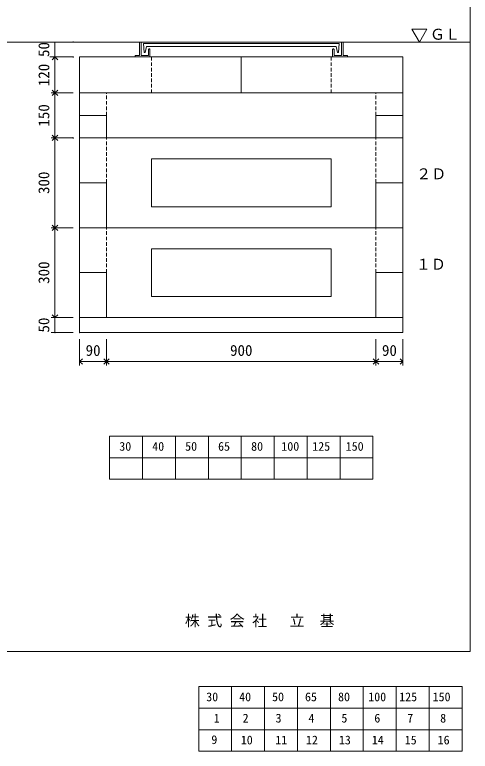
# Model space of a CAD drawing. Units: millimetres, scale not verified. Extents: x -4890 to 18490, y -2304 to 2304.
# Drawn here: x 3368 to 4890, y -2304 to 155 of the extents above; entities that cross this region are included whole.
import ezdxf
from ezdxf.enums import TextEntityAlignment as Align

# ---------------------------------------------------------------- set-up
doc = ezdxf.new("R2010")
doc.units = ezdxf.units.MM
doc.header["$LTSCALE"] = 10
doc.header["$PDMODE"] = 32
doc.header["$PDSIZE"] = 2
for name, pattern in [('DASHED1', [1.8, 1.2, -0.6]), ('USER2', [50.8, 31.75, -6.35, 6.35, -6.35]), ('USER5', [3.185, 0.01, -3.175])]:
    doc.linetypes.add(name, pattern=pattern)
for name, color, linetype, lineweight in [('0-1_Defpoints', 7, 'USER2', 5), ('0-2_waku', 7, 'Continuous', 18), ('0-3_gaikei', 7, 'Continuous', 18), ('0-4_kakure', 7, 'USER5', 18), ('0-5_sunpou', 7, 'Continuous', 5), ('0-8_uchigawa', 6, 'Continuous', 18), ('0-A_futa', 3, 'Continuous', 18), ('0-B_GL', 4, 'Continuous', 18), ('0-D_文字１', 7, 'Continuous', 18), ('1-4_文字２', 7, 'Continuous', 5)]:
    doc.layers.add(name, color=color, linetype=linetype, lineweight=lineweight)
doc.styles.add('ＭＳ ゴシック', font='')
doc.styles.get('ＭＳ ゴシック').set_extended_font_data('MS Gothic')

# ---------------------------------------------------------------- blocks, each defined once
blk = doc.blocks.new('_Open90')
at = {"layer": '0-5_sunpou'}
blk.add_line((0, 0), (-1, 0), dxfattribs=at)
blk.add_lwpolyline([(-0.5, 0.5), (0, 0), (-0.5, -0.5)], dxfattribs=at)
blk = doc.blocks.new('D94')
at = {"layer": '0-1_Defpoints'}
for p in [(5032.32, 1944.36), (4949.96, 1644.36), (5032.32, 1644.36)]:
    blk.add_point(p, dxfattribs=at)
at = {"layer": '0-5_sunpou'}
for p, q in [((5010.32, 1944.36), (4936.96, 1944.36)), ((4949.96, 1926.36), (4949.96, 1662.36)), ((5010.32, 1644.36), (4936.96, 1644.36))]:
    blk.add_line(p, q, dxfattribs=at)
at = {"layer": '0-5_sunpou', "xscale": 18, "yscale": 18}
for p, rotation in [((4949.96, 1944.36), 90), ((4949.96, 1644.36), 270)]:
    blk.add_blockref('_Open90', p, dxfattribs=dict(at, rotation=rotation))
at = {"layer": '0-5_sunpou', "style": 'ＭＳ ゴシック'}
blk.add_text('300', height=36.66, rotation=90, dxfattribs=at).set_placement((4941.96, 1756.86), align=Align.BOTTOM_LEFT)
blk = doc.blocks.new('D95')
at = {"layer": '0-1_Defpoints'}
for p in [(5032.32, 1644.36), (4949.96, 1344.36), (5032.32, 1344.36)]:
    blk.add_point(p, dxfattribs=at)
at = {"layer": '0-5_sunpou'}
for p, q in [((5010.32, 1644.36), (4936.96, 1644.36)), ((4949.96, 1626.36), (4949.96, 1362.36)), ((5010.32, 1344.36), (4936.96, 1344.36))]:
    blk.add_line(p, q, dxfattribs=at)
at = {"layer": '0-5_sunpou', "xscale": 18, "yscale": 18}
for p, rotation in [((4949.96, 1644.36), 90), ((4949.96, 1344.36), 270)]:
    blk.add_blockref('_Open90', p, dxfattribs=dict(at, rotation=rotation))
at = {"layer": '0-5_sunpou', "style": 'ＭＳ ゴシック'}
blk.add_text('300', height=36.66, rotation=90, dxfattribs=at).set_placement((4941.96, 1456.86), align=Align.BOTTOM_LEFT)
blk = doc.blocks.new('D74')
at = {"layer": '0-1_Defpoints'}
for p in [(5032.32, 2214.36), (4949.96, 2094.36), (5032.32, 2094.36)]:
    blk.add_point(p, dxfattribs=at)
at = {"layer": '0-5_sunpou'}
for p, q in [((5010.32, 2214.36), (4936.96, 2214.36)), ((4949.96, 2196.36), (4949.96, 2112.36)), ((5010.32, 2094.36), (4936.96, 2094.36))]:
    blk.add_line(p, q, dxfattribs=at)
at = {"layer": '0-5_sunpou', "xscale": 18, "yscale": 18}
for p, rotation in [((4949.96, 2214.36), 90), ((4949.96, 2094.36), 270)]:
    blk.add_blockref('_Open90', p, dxfattribs=dict(at, rotation=rotation))
at = {"layer": '0-5_sunpou', "style": 'ＭＳ ゴシック'}
blk.add_text('120', height=36.66, rotation=90, dxfattribs=at).set_placement((4941.96, 2116.86), align=Align.BOTTOM_LEFT)
blk = doc.blocks.new('D75')
at = {"layer": '0-1_Defpoints'}
for p in [(5032.32, 2214.36), (4949.96, 2094.36), (5032.32, 2094.36)]:
    blk.add_point(p, dxfattribs=at)
at = {"layer": '0-5_sunpou'}
for p, q in [((5010.32, 2214.36), (4936.96, 2214.36)), ((4949.96, 2196.36), (4949.96, 2112.36)), ((5010.32, 2094.36), (4936.96, 2094.36))]:
    blk.add_line(p, q, dxfattribs=at)
at = {"layer": '0-5_sunpou', "xscale": 18, "yscale": 18}
for p, rotation in [((4949.96, 2214.36), 90), ((4949.96, 2094.36), 270)]:
    blk.add_blockref('_Open90', p, dxfattribs=dict(at, rotation=rotation))
at = {"layer": '0-5_sunpou', "style": 'ＭＳ ゴシック'}
blk.add_text('120', height=36.66, rotation=90, dxfattribs=at).set_placement((4941.96, 2116.86), align=Align.BOTTOM_LEFT)
blk = doc.blocks.new('D79')
at = {"layer": '0-1_Defpoints'}
for p in [(5010.32, 2264.36), (4949.96, 2214.36), (5010.32, 2214.36)]:
    blk.add_point(p, dxfattribs=at)
at = {"layer": '0-5_sunpou'}
for p, q in [((4988.32, 2264.36), (4936.96, 2264.36)), ((4949.96, 2264.36), (4949.96, 2214.36)), ((4988.32, 2214.36), (4936.96, 2214.36))]:
    blk.add_line(p, q, dxfattribs=at)
at = {"layer": '0-5_sunpou', "style": 'ＭＳ ゴシック'}
blk.add_text('50', height=36.66, rotation=90, dxfattribs=at).set_placement((4941.96, 2214.36), align=Align.BOTTOM_LEFT)
blk = doc.blocks.new('D89')
at = {"layer": '0-1_Defpoints'}
for p in [(5032.32, 2094.36), (4949.96, 1944.36), (5010.32, 1944.36)]:
    blk.add_point(p, dxfattribs=at)
at = {"layer": '0-5_sunpou'}
for p, q in [((5010.32, 2094.36), (4936.96, 2094.36)), ((4949.96, 2076.36), (4949.96, 1962.36)), ((4988.32, 1944.36), (4936.96, 1944.36))]:
    blk.add_line(p, q, dxfattribs=at)
at = {"layer": '0-5_sunpou', "xscale": 18, "yscale": 18}
for p, rotation in [((4949.96, 2094.36), 90), ((4949.96, 1944.36), 270)]:
    blk.add_blockref('_Open90', p, dxfattribs=dict(at, rotation=rotation))
at = {"layer": '0-5_sunpou', "style": 'ＭＳ ゴシック'}
blk.add_text('150', height=36.66, rotation=90, dxfattribs=at).set_placement((4941.96, 1981.86), align=Align.BOTTOM_LEFT)
blk = doc.blocks.new('D93')
at = {"layer": '0-1_Defpoints'}
for p in [(5032.32, 1344.36), (4949.96, 1294.36), (5032.32, 1294.36)]:
    blk.add_point(p, dxfattribs=at)
at = {"layer": '0-5_sunpou'}
for p, q in [((5010.32, 1344.36), (4936.96, 1344.36)), ((4949.96, 1344.36), (4949.96, 1294.36)), ((5010.32, 1294.36), (4936.96, 1294.36))]:
    blk.add_line(p, q, dxfattribs=at)
at = {"layer": '0-5_sunpou', "style": 'ＭＳ ゴシック'}
blk.add_text('50', height=36.66, rotation=90, dxfattribs=at).set_placement((4941.96, 1294.36), align=Align.BOTTOM_LEFT)

msp = doc.modelspace()

# ---------------------------------------------------------------- linework, layer by layer
at = {"layer": '0-2_waku'}
for p, q in [((4890, 2304.11), (4890, -1970.89)), ((4890, 2304.11), (4890, -1970.89)), ((3685, -1251.89), (3685, -1395.89)), ((3685, -1251.89), (3685, -1395.89)), ((3685, -1251.89), (3685, -1395.89)), ((3685, -1251.89), (3685, -1395.89)), ((3685, -1251.89), (4565, -1251.89)), ((3795, -1251.89), (3795, -1395.89)), ((3905, -1251.89), (3905, -1395.89)), ((3905, -1251.89), (3905, -1395.89)), ((4015, -1251.89), (4015, -1395.89)), ((4125, -1251.89), (4125, -1395.89)), ((4235, -1251.89), (4235, -1395.89)), ((4345, -1251.89), (4345, -1395.89)), ((4455, -1251.89), (4455, -1395.89)), ((4565, -1251.89), (4565, -1395.89)), ((3685, -1323.89), (4565, -1323.89)), ((3685, -1395.89), (4565, -1395.89)), ((-1230, -1970.89), (4890, -1970.89)), ((-1230, -1970.89), (4890, -1970.89))]:
    msp.add_line(p, q, dxfattribs=at)
at = {"layer": '0-3_gaikei'}
for p, q in [((3585, 14.11), (4665, 14.11)), ((4125, 14.11), (4125, -105.89)), ((4665, -105.89), (3585, -105.89)), ((4665, -105.89), (3585, -105.89)), ((4665, -105.89), (3585, -105.89)), ((4665, -105.89), (3585, -105.89)), ((4665, -105.89), (3585, -105.89)), ((4665, -105.89), (3585, -105.89)), ((4665, -105.89), (3585, -105.89)), ((4665, -105.89), (3585, -105.89)), ((4665, -105.89), (3585, -105.89)), ((3675, -105.89), (3585, -105.89)), ((4665, -105.89), (3585, -105.89)), ((4665, -105.89), (3585, -105.89)), ((4665, -105.89), (3585, -105.89)), ((4665, -105.89), (3585, -105.89)), ((4665, -105.89), (3585, -105.89)), ((4665, -105.89), (3585, -105.89)), ((4665, -105.89), (3585, -105.89)), ((4665, -105.89), (3585, -105.89)), ((4665, -105.89), (3585, -105.89)), ((4665, -105.89), (3585, -105.89)), ((4665, -105.89), (3585, -105.89)), ((4665, -105.89), (3585, -105.89)), ((4665, -105.89), (3585, -105.89)), ((3675, -105.89), (3585, -105.89)), ((3585, -105.89), (3675, -105.89)), ((3585, -105.89), (4665, -105.89)), ((3585, -105.89), (4665, -105.89)), ((3585, -105.89), (4665, -105.89)), ((3585, -105.89), (4665, -105.89)), ((3585, -105.89), (4665, -105.89)), ((3585, -105.89), (4665, -105.89)), ((3585, -105.89), (4665, -105.89)), ((3585, -105.89), (4665, -105.89)), ((3585, -105.89), (3585, -255.89)), ((3675, -105.89), (4575, -105.89)), ((4575, -105.89), (3675, -105.89)), ((4575, -105.89), (3675, -105.89)), ((4575, -105.89), (3675, -105.89)), ((3675, -105.89), (4575, -105.89)), ((4575, -105.89), (3675, -105.89)), ((4575, -105.89), (3675, -105.89)), ((4575, -105.89), (3675, -105.89)), ((3675, -105.89), (4575, -105.89)), ((3675, -105.89), (4575, -105.89)), ((3675, -105.89), (4575, -105.89)), ((4515, -105.89), (3735, -105.89)), ((4515, -105.89), (3735, -105.89)), ((4515, -105.89), (3735, -105.89)), ((4575, -105.89), (4665, -105.89)), ((4575, -105.89), (4665, -105.89)), ((4665, -105.89), (4665, -255.89)), ((3585, -180.89), (3675, -180.89)), ((3675, -180.89), (3675, -255.89)), ((4575, -180.89), (4575, -255.89)), ((4575, -180.89), (4665, -180.89)), ((3585, -255.89), (3585, -405.89)), ((3585, -255.89), (3585, -405.89)), ((3585, -255.89), (3585, -405.89)), ((3585, -255.89), (4665, -255.89)), ((3585, -255.89), (4665, -255.89)), ((3585, -255.89), (4665, -255.89)), ((3585, -255.89), (4665, -255.89)), ((3585, -255.89), (4665, -255.89)), ((3585, -255.89), (4665, -255.89)), ((3585, -255.89), (4665, -255.89)), ((3585, -255.89), (4665, -255.89)), ((3585, -255.89), (4665, -255.89)), ((3585, -255.89), (4665, -255.89)), ((3585, -255.89), (4665, -255.89)), ((4665, -255.89), (4665, -405.89)), ((4665, -255.89), (4665, -405.89)), ((4665, -255.89), (4665, -405.89)), ((3585, -405.89), (3585, -555.89)), ((3675, -405.89), (3585, -405.89)), ((3675, -405.89), (3585, -405.89)), ((3675, -405.89), (3585, -405.89)), ((3675, -405.89), (3675, -555.89)), ((3675, -405.89), (3675, -555.89)), ((3675, -405.89), (3675, -555.89)), ((4575, -405.89), (4575, -555.89)), ((4575, -405.89), (4575, -555.89)), ((4575, -405.89), (4575, -555.89)), ((4665, -405.89), (4575, -405.89)), ((4665, -405.89), (4575, -405.89)), ((4665, -405.89), (4575, -405.89)), ((4665, -405.89), (4665, -555.89)), ((4665, -555.89), (3585, -555.89)), ((4665, -555.89), (3585, -555.89)), ((4665, -555.89), (3585, -555.89)), ((3585, -555.89), (3585, -705.89)), ((3585, -555.89), (3585, -705.89)), ((3585, -555.89), (3585, -705.89)), ((4575, -555.89), (3675, -555.89)), ((4575, -555.89), (3675, -555.89)), ((4575, -555.89), (3675, -555.89)), ((4515, -555.89), (3735, -555.89)), ((4665, -555.89), (4665, -705.89)), ((4665, -555.89), (4665, -705.89)), ((4665, -555.89), (4665, -705.89)), ((3675, -705.89), (3585, -705.89)), ((3675, -705.89), (3585, -705.89)), ((3675, -705.89), (3675, -855.89)), ((3675, -705.89), (3675, -855.89)), ((3675, -705.89), (3675, -855.89)), ((4665, -705.89), (4575, -705.89)), ((4665, -705.89), (4575, -705.89)), ((4575, -705.89), (4575, -855.89)), ((4575, -705.89), (4575, -855.89)), ((4665, -705.89), (4665, -855.89)), ((4665, -855.89), (3585, -855.89)), ((4665, -855.89), (3585, -855.89)), ((4665, -855.89), (3585, -855.89)), ((4665, -855.89), (3585, -855.89)), ((4665, -855.89), (3585, -855.89)), ((4665, -855.89), (3585, -855.89)), ((4665, -855.89), (3585, -855.89)), ((4665, -855.89), (3585, -855.89)), ((4665, -855.89), (3585, -855.89)), ((4665, -855.89), (3585, -855.89)), ((3585, -905.89), (3585, -855.89)), ((4575, -855.89), (3675, -855.89)), ((4575, -855.89), (3675, -855.89)), ((4575, -855.89), (3675, -855.89)), ((4515, -855.89), (3735, -855.89)), ((4515, -855.89), (3735, -855.89)), ((4665, -905.89), (4665, -855.89)), ((4665, -905.89), (3585, -905.89)), ((4665, -905.89), (3585, -905.89)), ((4665, -905.89), (3585, -905.89))]:
    msp.add_line(p, q, dxfattribs=at)
for points in [[(3675, -105.89), (3585, -105.89), (3585, 14.11)], [(4575, -105.89), (4665, -105.89), (4665, 14.11)], [(4575, -105.89), (4665, -105.89), (3585, -105.89)], [(3675, -705.89), (3585, -705.89), (3585, -855.89)], [(4665, -705.89), (4575, -705.89), (4575, -855.89)]]:
    msp.add_lwpolyline(points, dxfattribs=at)
at = {"layer": '0-4_kakure', "linetype": 'DASHED1', "lineweight": 5}
for p, q in [((3825, -105.89), (3825, 14.11)), ((4425, -105.89), (4425, 14.11)), ((3675, -180.89), (3675, -105.89)), ((4575, -180.89), (4575, -105.89)), ((3675, -405.89), (3675, -255.89)), ((4575, -405.89), (4575, -255.89)), ((3675, -705.89), (3675, -555.89)), ((4575, -705.89), (4575, -555.89))]:
    msp.add_line(p, q, dxfattribs=at)
at = {"layer": '0-5_sunpou'}
for p, q in [((3563, 64.11), (3485.14, 64.11)), ((3563, 14.11), (3485.14, 14.11)), ((3585, -927.89), (3585, -1015.81)), ((3675, -927.89), (3675, -1015.81)), ((3675, -927.89), (3675, -1015.81)), ((4575, -927.89), (4575, -1015.81)), ((4575, -927.89), (4575, -1015.81)), ((4665, -927.89), (4665, -1015.81)), ((3603, -1002.81), (3657, -1002.81)), ((3693, -1002.81), (4557, -1002.81)), ((4593, -1002.81), (4647, -1002.81))]:
    msp.add_line(p, q, dxfattribs=at)
at = {"layer": '0-8_uchigawa'}
for p, q in [((3825, -325.89), (3825, -485.89)), ((4425, -325.89), (3825, -325.89)), ((4425, -325.89), (4425, -485.89)), ((4425, -485.89), (3825, -485.89)), ((4425, -625.89), (3825, -625.89)), ((3825, -625.89), (3825, -785.89)), ((4425, -625.89), (4425, -785.89)), ((4425, -785.89), (3825, -785.89))]:
    msp.add_line(p, q, dxfattribs=at)
at = {"layer": '0-A_futa'}
for p, q in [((3785, 62.11), (3785, 19.11)), ((3787, 64.11), (3790, 64.11)), ((3790, 64.11), (3790, 19.11)), ((3797.81, 59.61), (4452.14, 59.61)), ((3797.81, 59.61), (3800.3, 29.61)), ((4452.14, 59.61), (4449.89, 29.61)), ((4460, 64.11), (4460, 19.11)), ((4460, 64.11), (4463, 64.11)), ((4465, 62.11), (4465, 19.11)), ((3800.3, 29.61), (3804.01, 29.61)), ((3808.33, 48.61), (3804.01, 29.61)), ((3808.33, 48.61), (4441.67, 48.61)), ((3815, 39.11), (3815, 19.11)), ((3817, 41.11), (3818, 41.11)), ((3820, 39.11), (3820, 14.11)), ((4430, 39.11), (4430, 14.11)), ((4433, 41.11), (4432, 41.11)), ((4435, 39.11), (4435, 19.11)), ((4441.67, 48.61), (4445.99, 29.61)), ((4449.89, 29.61), (4445.99, 29.61)), ((3770, 17.11), (3770, 16.11)), ((3772, 19.11), (3785, 19.11)), ((3820, 14.11), (3772, 14.11)), ((3790, 19.11), (3815, 19.11)), ((4430, 14.11), (4478, 14.11)), ((4460, 19.11), (4435, 19.11)), ((4478, 19.11), (4465, 19.11)), ((4480, 17.11), (4480, 16.11))]:
    msp.add_line(p, q, dxfattribs=at)
for centre, start, end in [((3787, 62.11), 90, 180), ((4463, 62.11), 0, 90), ((3817, 39.11), 90, 180), ((3818, 39.11), 0, 90), ((4432, 39.11), 90, 180), ((4433, 39.11), 0, 90), ((3772, 17.11), 90, 180), ((3772, 16.11), 180, 270), ((4478, 17.11), 0, 90), ((4478, 16.11), 270, 0)]:
    msp.add_arc(centre, 2, start, end, dxfattribs=at)
at = {"layer": '0-B_GL'}
msp.add_line((-1230, 64.11), (4890, 64.11), dxfattribs=at)
msp.add_line((-1230, 64.11), (4890, 64.11), dxfattribs=at)
msp.add_line((-1230, 64.11), (4890, 64.11), dxfattribs=at)
at = {"layer": '0-D_文字１'}
for p, q in [((4720.06, 64.11), (4694.86, 107.05)), ((4694.86, 107.05), (4745.26, 107.05)), ((4720.06, 64.11), (4745.26, 107.05))]:
    msp.add_line(p, q, dxfattribs=at)
at = {"layer": '1-4_文字２'}
for p, q in [((3982.7, -2087.84), (3982.7, -2231.84)), ((3982.7, -2087.84), (3982.7, -2231.84)), ((3982.7, -2087.84), (3982.7, -2231.84)), ((3982.7, -2087.84), (3982.7, -2231.84)), ((3982.7, -2087.84), (4862.7, -2087.84)), ((3982.7, -2087.84), (3982.7, -2231.84)), ((3982.7, -2087.84), (3982.7, -2231.84)), ((3982.7, -2087.84), (3982.7, -2231.84)), ((3982.7, -2087.84), (3982.7, -2231.84)), ((3982.7, -2087.84), (4862.7, -2087.84)), ((4092.7, -2087.84), (4092.7, -2231.84)), ((4092.7, -2087.84), (4092.7, -2231.84)), ((4202.7, -2087.84), (4202.7, -2231.84)), ((4202.7, -2087.84), (4202.7, -2231.84)), ((4202.7, -2087.84), (4202.7, -2231.84)), ((4202.7, -2087.84), (4202.7, -2231.84)), ((4312.7, -2087.84), (4312.7, -2231.84)), ((4312.7, -2087.84), (4312.7, -2231.84)), ((4422.7, -2087.84), (4422.7, -2231.84)), ((4422.7, -2087.84), (4422.7, -2231.84)), ((4532.7, -2087.84), (4532.7, -2231.84)), ((4532.7, -2087.84), (4532.7, -2231.84)), ((4642.7, -2087.84), (4642.7, -2231.84)), ((4642.7, -2087.84), (4642.7, -2231.84)), ((4752.7, -2087.84), (4752.7, -2231.84)), ((4752.7, -2087.84), (4752.7, -2231.84)), ((4862.7, -2087.84), (4862.7, -2231.84)), ((4862.7, -2087.84), (4862.7, -2231.84)), ((3982.7, -2159.84), (4862.7, -2159.84)), ((3982.7, -2159.84), (4862.7, -2159.84)), ((3982.7, -2231.84), (4862.7, -2231.84)), ((3982.7, -2231.84), (4862.7, -2231.84)), ((3982.7, -2231.84), (3982.7, -2303.84)), ((3982.7, -2231.84), (3982.7, -2303.84)), ((3982.7, -2231.84), (3982.7, -2303.84)), ((3982.7, -2231.84), (3982.7, -2303.84)), ((3982.7, -2231.84), (4862.7, -2231.84)), ((3982.7, -2231.84), (3982.7, -2303.84)), ((3982.7, -2231.84), (3982.7, -2303.84)), ((3982.7, -2231.84), (3982.7, -2303.84)), ((3982.7, -2231.84), (3982.7, -2303.84)), ((3982.7, -2231.84), (4862.7, -2231.84)), ((4092.7, -2231.84), (4092.7, -2303.84)), ((4092.7, -2231.84), (4092.7, -2303.84)), ((4202.7, -2231.84), (4202.7, -2303.84)), ((4202.7, -2231.84), (4202.7, -2303.84)), ((4202.7, -2231.84), (4202.7, -2303.84)), ((4202.7, -2231.84), (4202.7, -2303.84)), ((4312.7, -2231.84), (4312.7, -2303.84)), ((4312.7, -2231.84), (4312.7, -2303.84)), ((4422.7, -2231.84), (4422.7, -2303.84)), ((4422.7, -2231.84), (4422.7, -2303.84)), ((4532.7, -2231.84), (4532.7, -2303.84)), ((4532.7, -2231.84), (4532.7, -2303.84)), ((4642.7, -2231.84), (4642.7, -2303.84)), ((4642.7, -2231.84), (4642.7, -2303.84)), ((4752.7, -2231.84), (4752.7, -2303.84)), ((4752.7, -2231.84), (4752.7, -2303.84)), ((4862.7, -2231.84), (4862.7, -2303.84)), ((4862.7, -2231.84), (4862.7, -2303.84)), ((3982.7, -2303.84), (4862.7, -2303.84)), ((3982.7, -2303.84), (4862.7, -2303.84))]:
    msp.add_line(p, q, dxfattribs=at)

# ---------------------------------------------------------------- block references
at = {"layer": '0-5_sunpou'}
for name in ['D79', 'D74', 'D75', 'D89', 'D94', 'D95', 'D93']:
    msp.add_blockref(name, (-1447.32, -2200.25), dxfattribs=at)
at = {"layer": '0-5_sunpou', "xscale": 18, "yscale": 18, "rotation": 180}
for p in [(3585, -1002.81), (3675, -1002.81), (4575, -1002.81)]:
    msp.add_blockref('_Open90', p, dxfattribs=at)
at = {"layer": '0-5_sunpou', "xscale": 18, "yscale": 18}
for p in [(3675, -1002.81), (4575, -1002.81), (4665, -1002.81)]:
    msp.add_blockref('_Open90', p, dxfattribs=at)

# ---------------------------------------------------------------- texts
at = {"layer": '0-5_sunpou', "style": 'ＭＳ ゴシック'}
for s, p in [('90', (3605, -994.81)), ('900', (4087.5, -994.81)), ('90', (4595, -994.81))]:
    msp.add_text(s, height=36.66, dxfattribs=at).set_placement(p, align=Align.BOTTOM_LEFT)
at = {"layer": '0-D_文字１', "style": 'ＭＳ ゴシック'}
for s, height, p in [('ＧＬ', 36.66, (4755.42, 60.76)), ('２Ｄ', 36.66, (4709.63, -405.33)), ('１Ｄ', 36.66, (4708.31, -707.2)), ('30', 29.33, (3717.46, -1309.33)), ('40', 29.33, (3827.46, -1309.33)), ('50', 29.33, (3937.46, -1309.33)), ('65', 29.33, (4047.46, -1309.33)), ('80', 29.33, (4157.86, -1309.33)), ('100', 29.33, (4258.74, -1309.33)), ('125', 29.33, (4362.13, -1309.33)), ('150', 29.33, (4473.89, -1309.33)), ('株 式 会 社 \u3000立\u3000基', 36.66, (3936.53, -1897.25))]:
    msp.add_text(s, height=height, dxfattribs=at).set_placement(p, align=Align.BOTTOM_LEFT)
at = {"layer": '1-4_文字２', "style": 'ＭＳ ゴシック'}
for s, p in [('30', (4007.85, -2145.65)), ('30', (4007.85, -2145.65)), ('40', (4117.85, -2145.65)), ('40', (4117.85, -2145.65)), ('50', (4227.85, -2145.65)), ('50', (4227.85, -2145.65)), ('65', (4337.85, -2145.65)), ('65', (4337.85, -2145.65)), ('80', (4448.26, -2145.65)), ('80', (4448.26, -2145.65)), ('100', (4549.13, -2145.65)), ('100', (4549.13, -2145.65)), ('125', (4652.52, -2145.65)), ('125', (4652.52, -2145.65)), ('150', (4764.28, -2145.65)), ('150', (4764.28, -2145.65)), ('1', (4032.99, -2216.69)), ('2', (4129.43, -2216.69)), ('3', (4239.43, -2216.69)), ('4', (4349.43, -2216.69)), ('5', (4459.43, -2216.69)), ('6', (4569.43, -2216.69)), ('7', (4679.43, -2216.69)), ('8', (4789.43, -2216.69)), ('9', (4024.93, -2288.69)), ('10', (4123.34, -2289.65)), ('11', (4238.84, -2289.65)), ('12', (4341.05, -2289.65)), ('13', (4451.05, -2289.65)), ('14', (4561.05, -2289.65)), ('15', (4671.05, -2289.65)), ('16', (4781.05, -2289.65))]:
    msp.add_text(s, height=29.33, dxfattribs=at).set_placement(p, align=Align.BOTTOM_LEFT)

doc.saveas('drawing.dxf')
